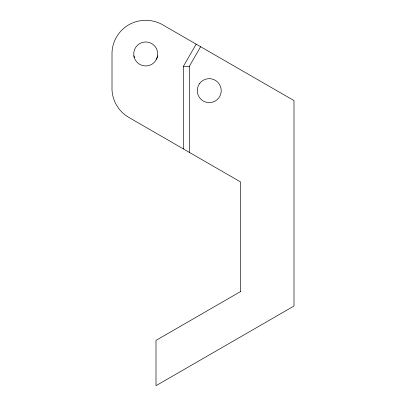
<?xml version="1.0" encoding="UTF-8"?>
<svg xmlns="http://www.w3.org/2000/svg" width="406" height="406" viewBox="0 0 406 406"><rect width="100%" height="100%" fill="white"/><g stroke="black" fill="none" stroke-linecap="round" stroke-linejoin="round"><path stroke-width="0.61" d="M157.558 55.835L157.117 57.667L155.417 61.007A11.982 11.982 0 0 1 135.046 59.403A11.982 11.982 0 0 1 145.724 41.98A11.982 11.982 0 0 1 156.401 59.403M183.395 148.931L183.395 66.305L196.184 44.158M189.328 152.357L189.328 66.305L200.63 46.726M183.395 66.305L189.328 66.305M133.884 55.835L134.325 57.667M199.549 83.595L198.57 85.199A11.982 11.982 0 0 0 202.985 100.855A11.982 11.982 0 0 0 218.941 97.684L219.925 96.08A11.982 11.982 0 0 0 215.51 80.418A11.982 11.982 0 0 0 199.549 83.595M240.611 291.533L155.995 340.39L155.995 385.7L293.99 306.028L293.99 100.586L164.105 25.654C153.148 18.564 138.299 18.564 127.337 25.654A33.754 33.754 0 0 0 112.01 52.196L112.01 86.437A33.754 33.754 0 0 0 128.844 117.435L240.611 181.964L240.611 291.533"/></g></svg>
